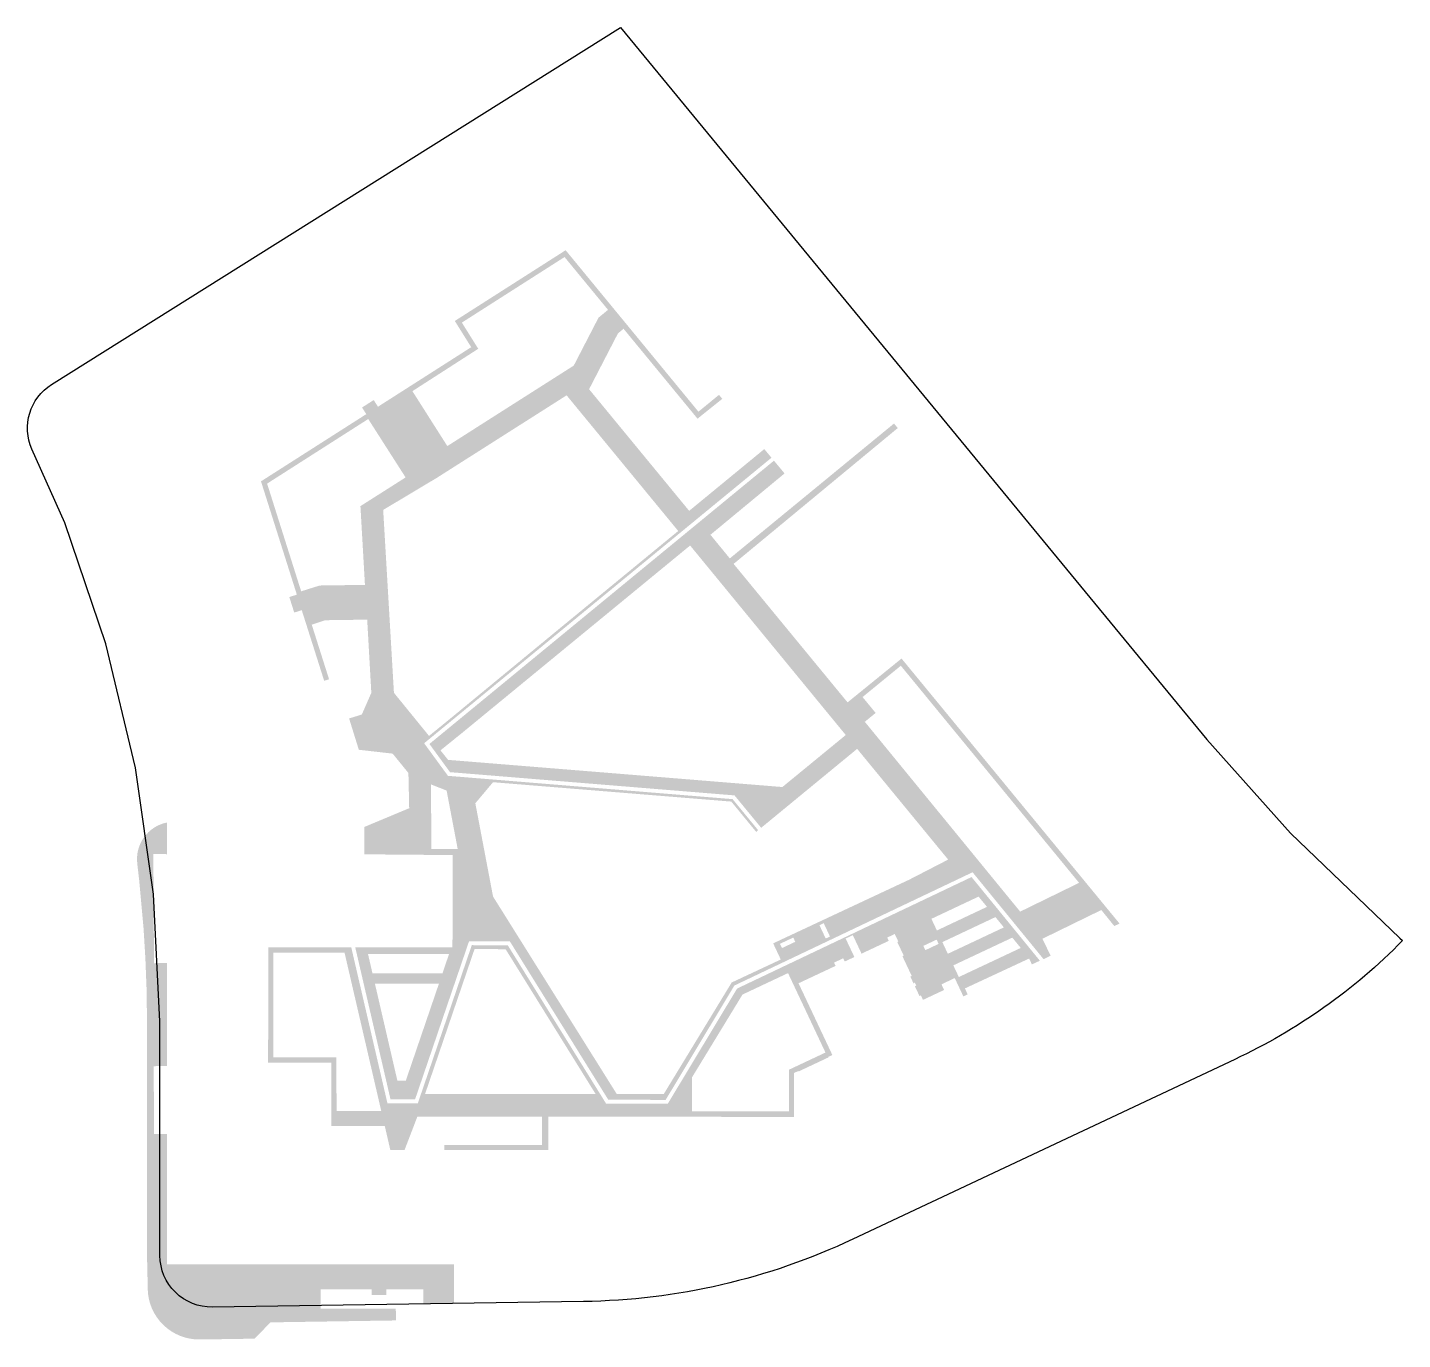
# Model space of a CAD drawing. Header units: metres. Extents: x -1 to 213, y -5 to 199.
import ezdxf

# ---------------------------------------------------------------- set-up
doc = ezdxf.new("R2010")
doc.units = ezdxf.units.M
pattern_1 = [(0, (0, 0), (0, 0.0008128), []), (90, (0, 0), (-0.0008128, 0.0008128), [0.0008128, -0.0008128])]

msp = doc.modelspace()

# ---------------------------------------------------------------- hatches: boundary and pattern name
at = {"layer": 'hatch', "linetype": 'ByBlock', "transparency": 33554687}
h = msp.add_hatch(dxfattribs=at)
h.set_pattern_fill('AR-B816', color=256, scale=0.002)
h.set_pattern_definition(pattern_1)
h.paths.add_polyline_path([(66.1, 71.16), (62.02, 71.13), (61.95, 81.19), (64.38, 80.23)], flags=16)
h.paths.add_polyline_path([(64.61, 85), (63.43, 86.48), (66.87, 89.26), (102.18, 118.29), (102.18, 118.29), (102.19, 118.29), (123.16, 92.74), (126.35, 88.86), (116.51, 80.78), (87.79, 83.12)], flags=16)
h.paths.add_polyline_path([(61.65, 88.72), (56.2, 95.42), (54.53, 123.82), (62.92, 128.84), (64.96, 130.14), (83.01, 141.62), (100.34, 120.55), (83.95, 107.07), (82.1, 105.55), (64.66, 91.17)], flags=16)
h.paths.add_polyline_path([(64.75, 54.83), (63.73, 51.82), (52.87, 51.83), (52.18, 54.84)], flags=16)
h.paths.add_polyline_path([(63.18, 50.22), (58.04, 35.16), (56.74, 35.16), (53.25, 50.23)], flags=16)
h.paths.add_polyline_path([(44.67, 112.08), (41.8, 111.18), (36.51, 127.91), (52.21, 137.94), (58.01, 128.87), (51, 124.41), (51.7, 112.18)], flags=16)
h.paths.add_polyline_path([(64.49, 133.74), (59.07, 142.27), (69.29, 148.85), (66.75, 152.92), (82.69, 163.1), (89.44, 154.9), (87.96, 153.68), (84.12, 146.24)], flags=16)
h.paths.add_polyline_path([(129.31, 90.91), (130.99, 92.29), (128.96, 94.76), (134.9, 99.62), (162.58, 65.9), (153.43, 61.43)], flags=16)
h.paths.add_polyline_path([(118.2, 57.4), (118.51, 56.74), (116.45, 55.77), (116.14, 56.43)], flags=16)
h.paths.add_polyline_path([(122.27, 59.31), (122.93, 59.63), (123.9, 57.56), (123.24, 57.25)], flags=16)
h.paths.add_polyline_path([(68.84, 78.26), (71.59, 81.53), (75.39, 81.22), (108.58, 78.52), (111.43, 75.05), (112.44, 73.82), (112.75, 74.07), (108.78, 78.9), (64.59, 82.52), (60.89, 87.58), (114.82, 131.93), (113.7, 133.27), (102.04, 123.68), (86.5, 142.57), (90.98, 151.24), (91.85, 151.96), (103.34, 137.99), (104.16, 138.66), (107.18, 141.08), (106.67, 141.7), (103.48, 139.08), (82.86, 164.16), (65.65, 153.17), (68.2, 149.1), (53.72, 139.85), (53.06, 140.89), (51.25, 139.73), (51.91, 138.7), (35.56, 128.26), (41.13, 110.66), (39.96, 110.29), (40.72, 107.88), (41.89, 108.25), (45.37, 97.28), (46.13, 97.52), (43.44, 106), (45.54, 106.69), (52.05, 106.78), (52.69, 95.41), (51.22, 92.05), (50.08, 91.69), (49.24, 91.43), (50.75, 86.57), (56, 85.97), (58.45, 82.96), (58.57, 77.49), (51.61, 74.58), (51.6, 70.33), (65.33, 70.21), (65.29, 55.86), (50.2, 55.86), (55.67, 32.27), (59.48, 32.26), (67.86, 56.82), (74.21, 56.79), (89.48, 32.21), (98.39, 32.19), (109.06, 49.95), (146.04, 67.54), (157.06, 54.05), (158.17, 54.58), (156.88, 57.21), (166.03, 61.68), (168.04, 59.19), (168.86, 59.57), (135.01, 100.74), (126.63, 93.93), (108.94, 115.44), (134.43, 136.54), (133.84, 137.24), (108.35, 116.29), (105.34, 119.96), (116.85, 129.49), (115.2, 131.47), (61.71, 87.47), (64.91, 83.09), (109.08, 79.48), (113.22, 74.45), (128.12, 86.71), (142.25, 69.51), (136.18, 66.38), (115.08, 56.5), (116.26, 53.99), (108.64, 50.42), (98.09, 33.09), (90.8, 33.09), (71.59, 63.77)])
at = {"layer": 'hatch', "transparency": 33554687}
h = msp.add_hatch(dxfattribs=at)
h.set_pattern_fill('AR-B816', color=256, scale=0.002)
h.set_pattern_definition(pattern_1)
h.paths.add_polyline_path([(56.49, -0.23), (56.47, 0.43), (60.79, 0.52), (60.79, 2.77), (55.03, 2.77), (55.03, 1.88), (52.73, 1.88), (52.73, 2.77), (44.82, 2.77), (44.82, -0.23)], flags=17)
edge = h.paths.add_edge_path()
edge.add_line((18.9, 37.42), (20.97, 37.45))
edge.add_line((20.97, 37.45), (20.97, 53.45))
edge.add_line((20.97, 53.45), (18.95, 53.42))
edge.add_line((18.95, 53.42), (18.85, 70.39))
edge.add_line((18.85, 70.39), (20.97, 70.35))
edge.add_line((20.97, 70.35), (20.97, 75.27))
edge.add_arc((22.11, 69.59), 5.8, 101.2981, -172.8406)
edge.add_line((16.35, 68.87), (16.66, 66.2))
edge.add_line((16.66, 66.2), (17.33, 58.79))
edge.add_line((17.33, 58.79), (17.61, 54.17))
edge.add_line((17.61, 54.17), (17.79, 49.55))
edge.add_line((17.79, 49.55), (17.88, 43.47))
edge.add_line((17.88, 43.47), (17.88, 29.39))
edge.add_line((17.88, 29.39), (17.88, 18.43))
edge.add_line((17.88, 18.43), (17.88, 12.95))
edge.add_line((17.88, 12.95), (17.88, 10.24))
edge.add_line((17.88, 10.24), (17.88, 7.28))
edge.add_line((17.88, 7.28), (17.98, 2.85))
edge.add_arc((25.97, 2.97), 8, -179.1446, -89.1446)
edge.add_line((26.09, -5.03), (34.57, -4.9))
edge.add_line((34.57, -4.9), (37.03, -2.37))
edge.add_line((37.03, -2.37), (56.53, -2.07))
edge.add_line((56.53, -2.07), (56.47, 0.43))
edge.add_line((56.47, 0.43), (65.55, 0.62))
edge.add_line((65.55, 0.62), (65.53, 6.66))
edge.add_line((65.53, 6.66), (20.97, 6.66))
edge.add_line((20.97, 6.66), (20.97, 26.87))
edge.add_line((20.97, 26.87), (18.96, 26.87))
edge.add_line((18.96, 26.87), (18.9, 37.42))
at = {"layer": 'hatch', "linetype": 'ByBlock', "transparency": 33554687}
h = msp.add_hatch(dxfattribs=at)
h.set_pattern_fill('AR-B816', color=256, scale=0.002)
h.set_pattern_definition(pattern_1)
h.paths.add_polyline_path([(118.33, 36.37), (118.96, 36.66), (119, 36.59), (123.65, 38.78), (123.61, 38.85), (124.27, 39.16), (119.02, 50.3), (124.77, 53), (124.53, 53.51), (125.96, 54.18), (126.19, 53.68), (127.69, 54.38), (126.33, 57.25), (127.45, 57.77), (128.8, 54.9), (133.03, 56.89), (132.79, 57.4), (133.96, 57.95), (134.51, 56.78), (134.35, 56.71), (135.35, 54.59), (135.15, 54.5), (136.59, 51.44), (136.38, 51.33), (136.87, 50.29), (137.08, 50.4), (137.29, 49.95), (137.08, 49.85), (137.8, 48.32), (138.01, 48.42), (138.34, 47.72), (141.62, 49.26), (141.21, 50.13), (143.27, 51.11), (144.61, 48.26), (145.28, 48.57), (144.85, 49.5), (154.82, 54.14), (155.25, 53.23), (156.49, 53.8), (145.88, 66.8), (109.48, 49.48), (98.72, 31.59), (89.14, 31.61), (73.88, 56.19), (68.29, 56.22), (59.91, 31.66), (55.19, 31.67), (49.58, 55.86), (36.69, 55.86), (36.67, 37.99), (46.49, 37.96), (46.49, 28.11), (54.78, 28.12), (55.64, 24.4), (57.85, 24.4), (59.84, 29.59), (68.09, 29.59), (79.19, 29.59), (79.17, 25.19), (64.02, 25.19), (64.02, 24.4), (64.96, 24.41), (80.17, 24.41), (80.17, 29.59), (118.33, 29.54)])
h.paths.add_polyline_path([(54.23, 30.47), (47.29, 30.45), (47.27, 38.79), (37.48, 38.8), (37.48, 55.06), (48.53, 55.06)], flags=16)
h.paths.add_polyline_path([(61.03, 33.09), (68.72, 55.62), (73.54, 55.59), (87.52, 33.09)], flags=16)
h.paths.add_polyline_path([(102.47, 35.67), (110.32, 48.55), (117.39, 51.88), (123.2, 39.54), (117.53, 36.87), (117.53, 30.39), (102.47, 30.39)], flags=16)
h.paths.add_polyline_path([(138.4, 56.11), (140.46, 57.08), (140.77, 56.42), (138.71, 55.44)], flags=16)
h.paths.add_polyline_path([(139.65, 60.31), (146.97, 63.76), (148.28, 62.17), (140.5, 58.5)], flags=16)
h.paths.add_polyline_path([(141.35, 56.69), (149.59, 60.58), (150.9, 58.98), (142.2, 54.88)], flags=16)
h.paths.add_polyline_path([(143.05, 53.08), (152.21, 57.39), (153.52, 55.79), (143.91, 51.27)], flags=16)

# ---------------------------------------------------------------- linework, layer by layer
at = {"layer": 'boundary', "transparency": 33554687, "flags": 128}
msp.add_lwpolyline([(212.79, 56.92), (212.79, 56.92, -0.089567), (186.75, 38.47), (127.46, 10.54, -0.106692), (85.63, 0.86), (28, 0, -0.4186), (19.88, 8), (19.88, 44.36), (18.88, 64.15), (16.07, 83.77), (11.46, 103.04), (5.1, 121.8), (0, 133.26, -0.373257), (3.05, 143.29), (91.37, 198.76), (162.82, 111.98), (162.82, 111.98), (182.42, 88.17), (195.42, 73.59), (212.38, 57.31)], format="xyb", close=True, dxfattribs=at)

doc.saveas('drawing.dxf')
